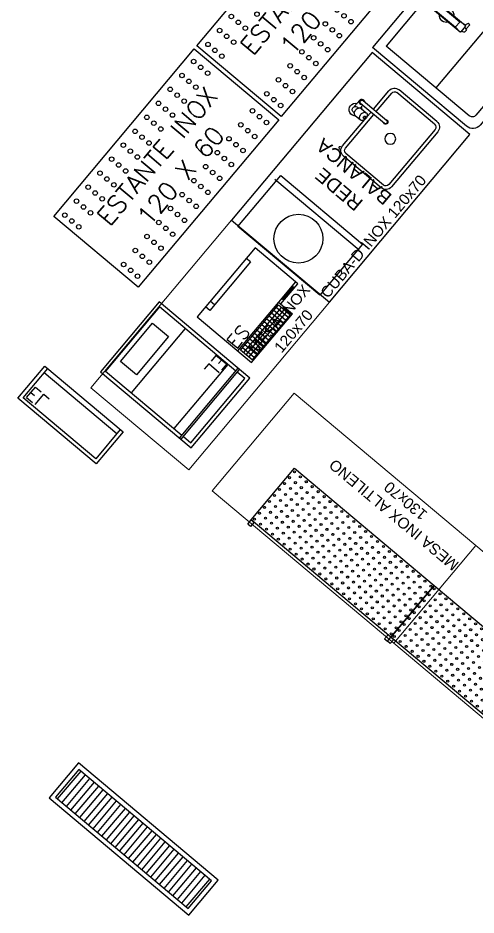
# Model space of a CAD drawing. Header units: metres. Extents: x 822482 to 822767, y 9662202 to 9662512.
# Drawn here: x 822690.662 to 822693.174, y 9662393.7 to 9662398.62 of the extents above; entities that cross this region are included whole.
import ezdxf

# ---------------------------------------------------------------- set-up
doc = ezdxf.new("R2010")
doc.units = ezdxf.units.M
for name, color, linetype in [('#ARQ_TEXTO', 8, 'Continuous'), ('ARQ_NE_EQUIPAMENTOS', 7, 'Continuous'), ('INOX_MOB', 252, 'Continuous')]:
    doc.layers.add(name, color=color, linetype=linetype)
doc.layers.add('20006_ARQ_1400_3PV$0$I-PONTO-ELE', color=114, linetype='Continuous', lineweight=0)
doc.layers.add('ARQ_NE_MOBILIÁRIOS', color=251, linetype='Continuous', lineweight=0)
doc.layers.add('ARQ_NE_COTAS', color=7, linetype='Continuous', true_color=0x000000)
doc.layers.add('ARQ_NE_GRELHAS', color=7, linetype='Continuous', true_color=0x0032c7)
doc.layers.add('ARQ_NE_INOX', color=7, linetype='Continuous', lineweight=0, true_color=0x0032c7)
doc.styles.add('20006_ARQ_1400_3PV$0$ROMANS', font='romans.shx')
doc.styles.add('Arial', font='arial.ttf', dxfattribs={"height": 0.6})
doc.styles.add('ROMANS', font='romans', dxfattribs={"height": 0.2})
doc.styles.get("Standard").update_dxf_attribs({"font": 'arial.ttf'})

# ---------------------------------------------------------------- blocks, each defined once
blk = doc.blocks.new('Tan-s-pl')
for p, q in [((0.5099999999999909, 0.3000000000000682), (0, 0.3000000000000682)), ((0, -0.2999999999999545), (0, 0.3000000000000682)), ((0.4900000000000091, 0.2600000000000477), (0.03999999999996362, 0.2600000000000477)), ((0.03999999999996362, 0.01730000000009113), (0.03999999999996362, 0.2600000000000477)), ((0.3099999999999454, -0.2599999999999341), (0.3099999999999454, 0.2600000000000477)), ((0.5099999999999909, -0.2399999999999523), (0.5099999999999909, 0.2400000000000659)), ((0.5499999999999545, -0.2599999999999341), (0.5499999999999545, 0.2600000000000477)), ((0, 0.03750000000007958), (0, -0.03749999999990905)), ((0, 0.03750000000007958), (0.004999999999881766, 0.03750000000007958)), ((0.004999999999881766, 0.03750000000007958), (0.004999999999881766, -0.03749999999990905)), ((0.01307338306992278, 0.01730000000009113), (0.2373675444678156, 0.01730000000009113)), ((0.01499999999987267, 0.0150000000000432), (0.209999999999809, 0.0150000000000432)), ((0.01499999999987267, 0.0150000000000432), (0.01499999999987267, -0.01499999999992951)), ((0.209999999999809, 0.01315051120644739), (0.209999999999809, -0.0131505112063337)), ((0.2118438426768989, 0.0151444056095329), (0.2380107750047955, 0.0171937408686631)), ((0.2393675444677683, -0.01529999999991105), (0.2393675444677683, 0.01530000000008158)), ((0.2504429602520304, 0.007382724156798304), (0.2393675444677683, 0.01186600933044701)), ((0.01307374903603886, -0.01729999999997744), (0.2373675444678156, -0.01729999999997744)), ((0.01499999999987267, -0.01499999999992951), (0.209999999999809, -0.01499999999992951)), ((0.03999999999996362, -0.2599999999999341), (0.03999999999996362, -0.01729999999997744)), ((0.2380107750059324, -0.0171937408686631), (0.2118438426768989, -0.01514440560941921)), ((0.2403630595965751, -0.03093277371982595), (0.2350923118031005, -0.01729999999997744)), ((0.2505436541985091, -0.007617146230757044), (0.2393675444677683, -0.01204493563056985)), ((0.2499191607121247, -0.03135700111192818), (0.2403630595965751, -0.03093277371982595)), ((0.2488573716991596, -0.008448721940965243), (0.2499191607121247, -0.03135700111192818)), ((0, -0.03749999999990905), (0.004999999999881766, -0.03749999999990905)), ((0.4900000000000091, -0.2599999999999341), (0.03999999999996362, -0.2599999999999341)), ((0.5099999999999909, -0.2999999999999545), (0, -0.2999999999999545))]:
    blk.add_line(p, q)
for points in [[(0.2505150988156402, -0.007499999999936335, 0.2367394438815973), (0.2512158267002178, -0.007148521319550127, 0.08551977734780755), (0.252153908907303, -0.005303300858827242, 0.04312716139858453), (0.252636600497226, -0.003076989433395738, 0.03183744741440536), (0.252832726273482, 5.684341886080801e-14, 0.03183744741441453), (0.252636600497226, 0.003076989433509425, 0.04312716139862575), (0.252153908907303, 0.005303300858940929, 0.0855197773477114), (0.2512158267002178, 0.007148521319663814, 0.2367394438814631), (0.2505150988156402, 0.007500000000050022, 0.1597852215993366), (0.2499973731437422, 0.007330215351942115, 0.0855197773477113)], [(0.2502500890548163, -0.007458866116053287, 0.07714635293287125), (0.2505150988156402, -0.007499999999936335, 0.2367394438815973)]]:
    blk.add_lwpolyline(points, format="xyb")
for centre, radius, start, end in [((0.5099999999999909, 0.2600000000000477), 0.04, 0, 90), ((0.4900000000000091, 0.2400000000000659), 0.02, 0, 90), ((0.04428498418610616, 0.041487770749427), 0.03948686234755885, 185.7961710100717, 222.1288069389492), ((0.1499999999998636, 5.684341886080801e-14), 0.03, 35.21643362564819, 144.7835663743518), ((0.2119999999999891, 0.01315051120644739), 0.002, 94.47813565063122, 180), ((0.2373675444678156, 0.01530000000008158), 0.002, 0, 90), ((0.04429761909023, -0.04149338626223198), 0.0395, 137.8774459988585, 174.1975760522581), ((0.1499999999998636, 5.684341886080801e-14), 0.03, 215.2164336256482, 324.7835663743518), ((0.2119999999999891, -0.0131505112063337), 0.002, 180, 265.5218643493688), ((0.2373675444678156, -0.01529999999991105), 0.002, 270, 0), ((0.4900000000000091, -0.2399999999999523), 0.02, 270, 0), ((0.5099999999999909, -0.2599999999999341), 0.04, 270, 0)]:
    blk.add_arc(centre, radius, start, end)
blk = doc.blocks.new('GRELHAS')
at = {"layer": 'ARQ_NE_GRELHAS', "transparency": 33554687}
h = blk.add_hatch(dxfattribs=at)
h.set_pattern_fill('LINE', color=256, scale=0.009999999999999997, angle=-50.00901037653671, style=0)
h.set_pattern_definition([(90, (626.5995136210695, -43.84368992503732), (-0.03175000000000001, 1.387778780781446e-17), [])])
h.paths.add_polyline_path([(669.3429058268666, -114.9097886122763), (668.3929058229551, -114.909788611345), (668.392905825749, -115.109788605012), (669.3429058268666, -115.1097886105999)])
for points in [[(669.3679058244452, -114.8847886137664), (668.3679058263078, -114.8847886091098), (668.3679058244452, -115.1347886109725), (669.3679058244452, -115.1347886137664)], [(669.3429058268666, -114.9097886122763), (668.3929058229551, -114.909788611345), (668.392905825749, -115.109788605012), (669.3429058268666, -115.1097886105999)]]:
    blk.add_lwpolyline(points, close=True, dxfattribs=at)
blk = doc.blocks.new('20006_ARQ_1400_3PV$0$QMM-063')
at = {"color": 0, "linetype": 'ByBlock'}
blk.add_lwpolyline([(0, -0.2300000000000182), (0.5599999999999454, -0.2300000000000182), (0.5599999999999454, 0), (0, 0)], close=True, dxfattribs=at)
for points in [[(0.5399999999999636, -0.2300000000000182), (0.5399999999999636, -0.01999999999998181), (0.01999999999998181, -0.01999999999998181), (0.01999999999998181, -0.2300000000000182)], [(0.01999999999998181, -0.2000000000000455), (0.5399999999999636, -0.2000000000000455)]]:
    blk.add_lwpolyline(points, dxfattribs=at)
at = {"layer": '20006_ARQ_1400_3PV$0$I-PONTO-ELE', "style": '20006_ARQ_1400_3PV$0$ROMANS'}
blk.add_text('EL', height=0.075, dxfattribs=at).set_placement((0.02091001702956419, -0.1083592615524367))
blk = doc.blocks.new('estantes 120')
at = {"color": 0}
blk.add_lwpolyline([(52510, -8105.619047619082), (52630, -8105.619047619082), (52630, -8166), (52510, -8166)], close=True, dxfattribs=at)
for centre in [(52514.51289822231, -8109.750391285896), (52524.51289822231, -8109.750391285896), (52534.51289822231, -8109.750391285896), (52544.51289822231, -8109.750391285896), (52554.51289822231, -8109.750391285896), (52564.51289822231, -8109.750391285896), (52574.51289822231, -8109.750391285896), (52584.51289822231, -8109.750391285896), (52594.49112831848, -8109.750199313246), (52604.49112535454, -8109.750199313246), (52614.49112535454, -8109.750199313246), (52624.49112535454, -8109.750199313246), (52514.51289822231, -8114.750391285896), (52524.51289822231, -8114.750391285896), (52534.51289822231, -8114.750391285896), (52544.51289822231, -8114.750391285896), (52554.51289822231, -8114.750391285896), (52564.51289822231, -8114.750391285896), (52574.51289822231, -8114.750391285896), (52584.51289822231, -8114.750391285896), (52594.49112831848, -8114.750199313246), (52604.49112535454, -8114.750199313246), (52614.49112535454, -8114.750199313246), (52624.49112535454, -8114.750199313246), (52514.51289822231, -8119.750391285896), (52524.51289822231, -8119.750391285896), (52534.51289822231, -8119.750391285896), (52544.51289822231, -8119.750391285896), (52554.51289822231, -8119.750391285896), (52564.51289822231, -8119.750391285896), (52574.51289822231, -8119.750391285896), (52584.51289822231, -8119.750391285896), (52594.49112831848, -8119.750199313246), (52604.49112535454, -8119.750199313246), (52614.49112535454, -8119.750199313246), (52624.49112535454, -8119.750199313246), (52514.51289822231, -8151.868656333187), (52524.51289822231, -8151.868656333187), (52534.51289822231, -8151.868656333187), (52544.51289822231, -8151.868656333187), (52554.51289822231, -8151.868656333187), (52564.51289822231, -8151.868656333187), (52574.51289822231, -8151.868656333187), (52584.51289822231, -8151.868656333187), (52594.49112831848, -8151.868848305981), (52604.49112535454, -8151.868848305981), (52614.49112535454, -8151.868848305981), (52624.49112535454, -8151.868848305981), (52514.51289822231, -8156.868656333187), (52524.51289822231, -8156.868656333187), (52534.51289822231, -8156.868656333187), (52544.51289822231, -8156.868656333187), (52554.51289822231, -8156.868656333187), (52564.51289822231, -8156.868656333187), (52574.51289822231, -8156.868656333187), (52584.51289822231, -8156.868656333187), (52594.49112831848, -8156.868848305981), (52604.49112535454, -8156.868848305981), (52614.49112535454, -8156.868848305981), (52624.49112535454, -8156.868848305981), (52514.51289822231, -8161.868656333187), (52524.51289822231, -8161.868656333187), (52534.51289822231, -8161.868656333187), (52544.51289822231, -8161.868656333187), (52554.51289822231, -8161.868656333187), (52564.51289822231, -8161.868656333187), (52574.51289822231, -8161.868656333187), (52584.51289822231, -8161.868656333187), (52594.49112831848, -8161.868848305836), (52604.49112535454, -8161.868848305836), (52614.49112535454, -8161.868848305836), (52624.49112535454, -8161.868848305836)]:
    blk.add_circle(centre, 1.234460725390818, dxfattribs=at)
at = {"layer": '#ARQ_TEXTO', "insert": (52571.85128712108, -8136.219612750847), "char_height": 10.00007616569247, "width": 136.9907633235781, "attachment_point": 5, "style": 'ROMANS'}
blk.add_mtext('ESTANTE INOX\\P120 X 60', dxfattribs=at)
blk = doc.blocks.new('20006_ARQ_1400_3PV$0$IPL-001')
at = {"color": 0}
for points in [[(0, 0), (1, 0), (1, -0.3699999999989814), (0, -0.3699999999989814)], [(0, -0.3699999999989814), (0.02000000000407454, -0.3699999999989814), (0.02000000000407454, -0.3999999999978172), (0, -0.3999999999978172)], [(1, -0.3699999999989814), (0.9799999999959255, -0.3699999999989814), (0.9799999999959255, -0.3999999999978172), (1, -0.3999999999978172)]]:
    blk.add_lwpolyline(points, close=True, dxfattribs=at)
for centre in [(0.01194317577028414, -0.01562042084697168), (0.0544248591613723, -0.01562042084697168), (0.09690654255973641, -0.01562042084697168), (0.1393882259508246, -0.01562042084697168), (0.1818699093491887, -0.01562042084697168), (0.2243515927402768, -0.01562042084697168), (0.2668332761386409, -0.01562042084697168), (0.3093149595297291, -0.01562042084697168), (0.3517966429280932, -0.01562042084697168), (0.3942783263191814, -0.01562042084697168), (0.4367600097175455, -0.01562042084697168), (0.4792416931086336, -0.01562042084697168), (0.5217233765069977, -0.01562042084697168), (0.5642050598980859, -0.01562042084697168), (0.60668674329645, -0.01562042084697168), (0.6491684266875382, -0.01562042084697168), (0.6916501100859023, -0.01562042084697168), (0.7341317934769904, -0.01562042084697168), (0.7766134768753545, -0.01562042084697168), (0.8190951602664427, -0.01562042084697168), (0.8615768436648068, -0.01562042084697168), (0.904058527055895, -0.01562042084697168), (0.9465402104542591, -0.01562042084697168), (0.9890218938453472, -0.01562042084697168), (0.01194317577028414, -0.05810210423805984), (0.01194317577028414, -0.100583787629148), (0.0544248591613723, -0.05810210423805984), (0.0544248591613723, -0.100583787629148), (0.09690654255973641, -0.05810210423805984), (0.09690654255973641, -0.100583787629148), (0.1393882259508246, -0.05810210423805984), (0.1393882259508246, -0.100583787629148), (0.1818699093491887, -0.05810210423805984), (0.1818699093491887, -0.100583787629148), (0.2243515927402768, -0.05810210423805984), (0.2243515927402768, -0.100583787629148), (0.2668332761386409, -0.05810210423805984), (0.2668332761386409, -0.100583787629148), (0.3093149595297291, -0.05810210423805984), (0.3093149595297291, -0.100583787629148), (0.3517966429280932, -0.05810210423805984), (0.3517966429280932, -0.100583787629148), (0.3942783263191814, -0.05810210423805984), (0.3942783263191814, -0.100583787629148), (0.4367600097175455, -0.05810210423805984), (0.4367600097175455, -0.100583787629148), (0.4792416931086336, -0.05810210423805984), (0.4792416931086336, -0.100583787629148), (0.5217233765069977, -0.05810210423805984), (0.5217233765069977, -0.100583787629148), (0.5642050598980859, -0.05810210423805984), (0.5642050598980859, -0.100583787629148), (0.60668674329645, -0.05810210423805984), (0.60668674329645, -0.100583787629148), (0.6491684266875382, -0.05810210423805984), (0.6491684266875382, -0.100583787629148), (0.6916501100859023, -0.05810210423805984), (0.6916501100859023, -0.100583787629148), (0.7341317934769904, -0.05810210423805984), (0.7341317934769904, -0.100583787629148), (0.7766134768753545, -0.05810210423805984), (0.7766134768753545, -0.100583787629148), (0.8190951602664427, -0.05810210423805984), (0.8190951602664427, -0.100583787629148), (0.8615768436648068, -0.05810210423805984), (0.8615768436648068, -0.100583787629148), (0.904058527055895, -0.05810210423805984), (0.904058527055895, -0.100583787629148), (0.9465402104542591, -0.05810210423805984), (0.9465402104542591, -0.100583787629148), (0.9890218938453472, -0.05810210423805984), (0.9890218938453472, -0.100583787629148), (0.01194317577028414, -0.1430654710202361), (0.0544248591613723, -0.1430654710202361), (0.09690654255973641, -0.1430654710202361), (0.1393882259508246, -0.1430654710202361), (0.1818699093491887, -0.1430654710202361), (0.2243515927402768, -0.1430654710202361), (0.2668332761386409, -0.1430654710202361), (0.3093149595297291, -0.1430654710202361), (0.3517966429280932, -0.1430654710202361), (0.3942783263191814, -0.1430654710202361), (0.4367600097175455, -0.1430654710202361), (0.4792416931086336, -0.1430654710202361), (0.5217233765069977, -0.1430654710202361), (0.5642050598980859, -0.1430654710202361), (0.60668674329645, -0.1430654710202361), (0.6491684266875382, -0.1430654710202361), (0.6916501100859023, -0.1430654710202361), (0.7341317934769904, -0.1430654710202361), (0.7766134768753545, -0.1430654710202361), (0.8190951602664427, -0.1430654710202361), (0.8615768436648068, -0.1430654710202361), (0.904058527055895, -0.1430654710202361), (0.9465402104542591, -0.1430654710202361), (0.9890218938453472, -0.1430654710202361), (0.01194317577028414, -0.1855471544113243), (0.0544248591613723, -0.1855471544113243), (0.09690654255973641, -0.1855471544113243), (0.1393882259508246, -0.1855471544113243), (0.1818699093491887, -0.1855471544113243), (0.2243515927402768, -0.1855471544113243), (0.2668332761386409, -0.1855471544113243), (0.3093149595297291, -0.1855471544113243), (0.3517966429280932, -0.1855471544113243), (0.3942783263191814, -0.1855471544113243), (0.4367600097175455, -0.1855471544113243), (0.4792416931086336, -0.1855471544113243), (0.5217233765069977, -0.1855471544113243), (0.5642050598980859, -0.1855471544113243), (0.60668674329645, -0.1855471544113243), (0.6491684266875382, -0.1855471544113243), (0.6916501100859023, -0.1855471544113243), (0.7341317934769904, -0.1855471544113243), (0.7766134768753545, -0.1855471544113243), (0.8190951602664427, -0.1855471544113243), (0.8615768436648068, -0.1855471544113243), (0.904058527055895, -0.1855471544113243), (0.9465402104542591, -0.1855471544113243), (0.9890218938453472, -0.1855471544113243), (0.01194317577028414, -0.2280288378024125), (0.0544248591613723, -0.2280288378024125), (0.09690654255973641, -0.2280288378024125), (0.1393882259508246, -0.2280288378024125), (0.1818699093491887, -0.2280288378024125), (0.2243515927402768, -0.2280288378024125), (0.2668332761386409, -0.2280288378024125), (0.3093149595297291, -0.2280288378024125), (0.3517966429280932, -0.2280288378024125), (0.3942783263191814, -0.2280288378024125), (0.4367600097175455, -0.2280288378024125), (0.4792416931086336, -0.2280288378024125), (0.5217233765069977, -0.2280288378024125), (0.5642050598980859, -0.2280288378024125), (0.60668674329645, -0.2280288378024125), (0.6491684266875382, -0.2280288378024125), (0.6916501100859023, -0.2280288378024125), (0.7341317934769904, -0.2280288378024125), (0.7766134768753545, -0.2280288378024125), (0.8190951602664427, -0.2280288378024125), (0.8615768436648068, -0.2280288378024125), (0.904058527055895, -0.2280288378024125), (0.9465402104542591, -0.2280288378024125), (0.9890218938453472, -0.2280288378024125), (0.01194317577028414, -0.2705105211935006), (0.0544248591613723, -0.2705105211935006), (0.09690654255973641, -0.2705105211935006), (0.1393882259508246, -0.2705105211935006), (0.1818699093491887, -0.2705105211935006), (0.2243515927402768, -0.2705105211935006), (0.2668332761386409, -0.2705105211935006), (0.3093149595297291, -0.2705105211935006), (0.3517966429280932, -0.2705105211935006), (0.3942783263191814, -0.2705105211935006), (0.4367600097175455, -0.2705105211935006), (0.4792416931086336, -0.2705105211935006), (0.5217233765069977, -0.2705105211935006), (0.5642050598980859, -0.2705105211935006), (0.60668674329645, -0.2705105211935006), (0.6491684266875382, -0.2705105211935006), (0.6916501100859023, -0.2705105211935006), (0.7341317934769904, -0.2705105211935006), (0.7766134768753545, -0.2705105211935006), (0.8190951602664427, -0.2705105211935006), (0.8615768436648068, -0.2705105211935006), (0.904058527055895, -0.2705105211935006), (0.9465402104542591, -0.2705105211935006), (0.9890218938453472, -0.2705105211935006), (0.01194317577028414, -0.3129922045845888), (0.0544248591613723, -0.3129922045845888), (0.09690654255973641, -0.3129922045845888), (0.1393882259508246, -0.3129922045845888), (0.1818699093491887, -0.3129922045845888), (0.2243515927402768, -0.3129922045845888), (0.2668332761386409, -0.3129922045845888), (0.3093149595297291, -0.3129922045845888), (0.3517966429280932, -0.3129922045845888), (0.3942783263191814, -0.3129922045845888), (0.4367600097175455, -0.3129922045845888), (0.4792416931086336, -0.3129922045845888), (0.5217233765069977, -0.3129922045845888), (0.5642050598980859, -0.3129922045845888), (0.60668674329645, -0.3129922045845888), (0.6491684266875382, -0.3129922045845888), (0.6916501100859023, -0.3129922045845888), (0.7341317934769904, -0.3129922045845888), (0.7766134768753545, -0.3129922045845888), (0.8190951602664427, -0.3129922045845888), (0.8615768436648068, -0.3129922045845888), (0.904058527055895, -0.3129922045845888), (0.9465402104542591, -0.3129922045845888), (0.9890218938453472, -0.3129922045845888), (0.01194317577028414, -0.3554738879756769), (0.0544248591613723, -0.3554738879756769), (0.09690654255973641, -0.3554738879756769), (0.1393882259508246, -0.3554738879756769), (0.1818699093491887, -0.3554738879756769), (0.2243515927402768, -0.3554738879756769), (0.2668332761386409, -0.3554738879756769), (0.3093149595297291, -0.3554738879756769), (0.3517966429280932, -0.3554738879756769), (0.3942783263191814, -0.3554738879756769), (0.4367600097175455, -0.3554738879756769), (0.4792416931086336, -0.3554738879756769), (0.5217233765069977, -0.3554738879756769), (0.5642050598980859, -0.3554738879756769), (0.60668674329645, -0.3554738879756769), (0.6491684266875382, -0.3554738879756769), (0.6916501100859023, -0.3554738879756769), (0.7341317934769904, -0.3554738879756769), (0.7766134768753545, -0.3554738879756769), (0.8190951602664427, -0.3554738879756769), (0.8615768436648068, -0.3554738879756769), (0.904058527055895, -0.3554738879756769), (0.9465402104542591, -0.3554738879756769), (0.9890218938453472, -0.3554738879756769)]:
    blk.add_circle(centre, 0.005620420848572394, dxfattribs=at)
blk = doc.blocks.new('20006_ARQ_1400_3PV$0$QEM-062')
at = {"color": 0, "linetype": 'ByBlock'}
for points in [[(0, -0.6499999999999773), (0.5, -0.6499999999999773), (0.5, 0), (0, 0)], [(0.1126820094535788, -0.4883832191040938), (0.3866295498360728, -0.4883832191040938), (0.3866295498360728, -0.6022626364671169), (0.1126820094535788, -0.6022626364671169)]]:
    blk.add_lwpolyline(points, close=True, dxfattribs=at)
for points in [[(0.4800000000000182, -0.07346926009006438), (0.4800000000000182, -0.01999999999998181), (0.01999999999998181, -0.01999999999998181), (0.01999999999998181, -0.07346926009006438)], [(0.5, -0.07346926009006438), (0, -0.07346926009006438)], [(0.5, -0.08346926009005529), (0, -0.08346926009005529)], [(0.01999999999998181, -0.08346926009005529), (0.01999999999998181, -0.6299999999999955), (0.4800000000000182, -0.6299999999999955), (0.4800000000000182, -0.08346926009005529)], [(0.01999999999998181, -0.1406282982193261), (0.4800000000000182, -0.1406282982193261)], [(0.01999999999998181, -0.4463086727670316), (0.4800000000000182, -0.4463086727670316)]]:
    blk.add_lwpolyline(points, dxfattribs=at)
at = {"layer": '20006_ARQ_1400_3PV$0$I-PONTO-ELE', "color": 0, "style": '20006_ARQ_1400_3PV$0$ROMANS'}
blk.add_text('EL', height=0.075, dxfattribs=at).set_placement((0.0116424848316683, -0.2222893914188262))
blk = doc.blocks.new('20006_ARQ_1400_3PV$0$B-025')
at = {"color": 0, "linetype": 'ByBlock'}
for p, q in [((0.4950000000000001, 0), (0, 0)), ((0, 0), (0, -0.3900000000000001)), ((0.4950000000000001, -0.29), (0.4950000000000001, 0)), ((0.4182454339569668, -0.03000000000000001), (0.07203598123695702, -0.03000000000000001)), ((0, -0.3900000000000001), (0.3495544177977718, -0.3900000000000001))]:
    blk.add_line(p, q, dxfattribs=at)
for points in [[(0.07203598123695702, -0.03000000000000001), (0.07203598123695702, 0)], [(0.112035981236957, -0.03000000000000001), (0.112035981236957, 0)], [(0.4182454339569668, -0.03000000000000001), (0.4182454339569668, 0)], [(0.3495544177977718, -0.29), (0, -0.29)], [(0.4950000000000001, -0.29), (0.3495544177977718, -0.29), (0.3495544177977718, -0.3900000000000001)], [(0.3495544177977718, -0.3064591900581727), (0.4950000000000583, -0.3064591900580563), (0.4950000000000583, -0.29)], [(0.01327077222621301, -0.3213667012752268), (0.3365556930004969, -0.3213667012752268)], [(0.01327077222621301, -0.3399921313127271), (0.3365556930004969, -0.3399921313127271)], [(0.03007221309776651, -0.3824185997034656), (0.03007221309776651, -0.2995694338934264)], [(0.0506819822547841, -0.3824185997034656), (0.0506819822547841, -0.2995694338934264)], [(0.07129175141174347, -0.3824185997034656), (0.07129175141174347, -0.2995694338934264)], [(0.09190152056870285, -0.3824185997034656), (0.09190152056870285, -0.2995694338934264)], [(0.1125112897257204, -0.3824185997034656), (0.1125112897257204, -0.2995694338934264)], [(0.1331210588826798, -0.3824185997034656), (0.1331210588826798, -0.2995694338934264)], [(0.1537308280396392, -0.3824185997034656), (0.1537308280396392, -0.2995694338934264)], [(0.1743405971965986, -0.3824185997034656), (0.1743405971965986, -0.2995694338934264)], [(0.1949503663536162, -0.3824185997034656), (0.1949503663536162, -0.2995694338934264)], [(0.2155601355105755, -0.3824185997034656), (0.2155601355105755, -0.2995694338934264)], [(0.2361699046675349, -0.3824185997034656), (0.2361699046675349, -0.2995694338934264)], [(0.2567796738245525, -0.3824185997034656), (0.2567796738245525, -0.2995694338934264)], [(0.2773894429815119, -0.3824185997034656), (0.2773894429815119, -0.2995694338934264)], [(0.2979992121384712, -0.3824185997034656), (0.2979992121384712, -0.2995694338934264)], [(0.3186089812954889, -0.3824185997034656), (0.3186089812954889, -0.2995694338934264)], [(0.373088317714457, -0.2979394938817714), (0.4687047815583647, -0.2979394938817714)], [(0.01327077222621301, -0.358617561350111), (0.3365556930004969, -0.358617561350111)]]:
    blk.add_lwpolyline(points, dxfattribs=at)
blk.add_lwpolyline([(0.01327077222621301, -0.2995694338934264), (0.3365556930004969, -0.2995694338934264), (0.3365556930004969, -0.3824185997034656), (0.01327077222621301, -0.3824185997034656)], close=True, dxfattribs=at)
at = {"layer": '20006_ARQ_1400_3PV$0$I-PONTO-ELE', "style": '20006_ARQ_1400_3PV$0$ROMANS'}
blk.add_text('ES', height=0.075, dxfattribs=at).set_placement((-0.001184552561270424, -0.2804154406228363))
blk = doc.blocks.new('pia')
for p, q in [((198164.9518086513, 321090.9110292155), (198191.9518023968, 321090.8926513395)), ((198164.9531699756, 321092.9110287522), (198191.953163721, 321092.8926508762)), ((198160.9504482538, 321088.9137523274), (198160.9303687226, 321049.4137591608)), ((198162.9504477905, 321088.9123910031), (198162.9303682593, 321049.4123978369)), ((198193.9448251472, 321075.6412923899), (198193.9504406093, 321088.8912904787)), ((198195.9448246839, 321075.6399310656), (198195.9504401461, 321088.8899291545)), ((198203.3539164631, 321073.6348875133), (198186.3539204011, 321073.6464587686)), ((198203.3552777873, 321075.63488705), (198186.3552817253, 321075.6464583053)), ((198193.9303610781, 321049.3912973124), (198193.9434638231, 321073.6412928532)), ((198195.9409074161, 321069.8848478176), (198195.9434633598, 321073.6399315289)), ((198201.3902449923, 321071.636223647), (198197.6302244404, 321071.638782951)), ((198201.8539168106, 321073.6359085065), (198201.8524961901, 321071.5487933498)), ((198204.8545967777, 321074.6338662886), (198204.8516329326, 321070.2795112212)), ((198195.9303606148, 321049.3899359882), (198195.9398933448, 321068.3950173252)), ((198201.3868416819, 321066.6362248054), (198197.62682113, 321066.6387841095)), ((198203.3496623251, 321067.3848889612), (198202.6498051561, 321067.3853653275)), ((198203.3520446424, 321070.8848881504), (198202.6521874734, 321070.8853645167)), ((198164.9290064719, 321047.4110369759), (198191.9290002172, 321047.3926590997)), ((198164.9276451477, 321045.4110374391), (198191.9276388931, 321045.3926595633))]:
    blk.add_line(p, q)
for points in [[(198197.6302244404, 321071.638782951, 0.133256151078858), (198196.9880502906, 321071.4650107978, 0.1067562697216193), (198196.3797263267, 321070.9074009012, 0.0828275296409976), (198196.0034847551, 321070.130273579, 0.0713517487531064), (198195.8607562417, 321069.1399867821, 0.0713517487531284), (198196.0021365219, 321068.1495066032, 0.0828275296409654), (198196.3773198228, 321067.3718678143, 0.1067562697216041), (198196.9848841355, 321066.8134303084, 0.1332561510788969), (198197.62682113, 321066.6387841095, 0.133256151078858), (198198.2689952798, 321066.8125562623, 0.1067562697216193), (198198.8773192437, 321067.3701661593, 0.0828275296410104), (198199.2535608153, 321068.1472934814, 0.0713517487531411), (198199.3962893286, 321069.1375802781, 0.0713517487531222), (198199.2549090485, 321070.1280604572, 0.0828275296409982), (198198.8797257475, 321070.9056992461, 0.1067562697216379), (198198.272161435, 321071.4641367519, 0.1332561510788669)], [(198196.8780124624, 321068.3892942004, 0.1332561510789247), (198197.0706647073, 321068.4414258464, 0.1067562697216326), (198197.2531618965, 321068.6087088154, 0.0828275296409895), (198197.366034368, 321068.8418470122, 0.0713517487531432), (198197.408852922, 321069.1389330512, 0.0713517487531746), (198197.3664388379, 321069.4360771049, 0.0828275296409173), (198197.2538838476, 321069.6693687415, 0.1067562697215655), (198197.0716145539, 321069.8368999933, 0.1332561510788154), (198196.8790334555, 321069.889293853, 0.1332561510789247), (198196.6863812105, 321069.8371622071, 0.1067562697216326), (198196.5038840214, 321069.6698792381, 0.082827529640952), (198196.3910115499, 321069.4367410415, 0.0713517487531327), (198196.3481929959, 321069.1396550023, 0.0713517487530383), (198196.3906070799, 321068.8425109486, 0.082827529640984), (198196.5031620702, 321068.609219312, 0.106756269721622), (198196.685431364, 321068.4416880602, 0.1332561510787654)]]:
    blk.add_lwpolyline(points, format="xyb", close=True)
blk.add_lwpolyline([(198201.3868416819, 321066.6362248054, 0.133256151078858), (198202.0290158317, 321066.8099969586, 0.1067562697216193), (198202.6373397956, 321067.3676068552, 0.0828275296410104), (198203.0135813672, 321068.1447341773, 0.0713517487531411), (198203.1563098806, 321069.1350209745, 0.0713517487531222), (198203.0149296005, 321070.1255011532, 0.0828275296409982), (198202.6397462994, 321070.903139942, 0.1067562697216379), (198202.0321819869, 321071.461577448, 0.1332561510788669), (198201.3902449923, 321071.636223647, 0.133256151078858)], format="xyb")
blk.add_circle((198178.4404044343, 321069.1518441578), 2.999999999999528)
for centre, radius, start, end in [((198164.9504473272, 321088.9110296788), 3.999999999999373, 89.96100093250575, 179.9610009341744), ((198164.9504473272, 321088.9110296788), 1.999999999999686, 89.98897738695509, 179.9610009341744), ((198191.9504410727, 321088.8926518028), 1.999999999999686, 359.9610009341744, 89.96100093250575), ((198191.9504410727, 321088.8926518028), 3.999999999999373, 359.9610009341744, 89.96100093250575), ((198186.3546010632, 321074.646458537), 1.249999999999803, 53.09110328632868, 306.8308985806841), ((198203.3545971252, 321074.6348872818), 1.499999999999764, 221.7713158287988, 138.1506860368914), ((198186.3546010632, 321074.646458537), 0.9999999999998432, 89.96111880999199, 269.961118809992), ((198203.3508534837, 321069.1348885557), 3.499999999999451, 225.545692336334, 64.58406740977803), ((198203.3508534837, 321069.1348885557), 3.499999999999451, 115.3379344582509, 134.3763095289292), ((198203.3545971252, 321074.6348872818), 0.9999999999998432, 269.9612146761225, 89.96121467612245), ((198203.3508534837, 321069.1348885557), 1.749999999999725, 269.9610009325057, 24.58097826090226), ((198203.3508534837, 321069.1348885557), 1.749999999999725, 30.96372006610194, 89.96100093250575), ((198205.851632701, 321070.2788305589), 0.9999999999998432, 179.9610009341744, 204.5809782609023), ((198164.930367796, 321049.4110365126), 3.999999999999373, 179.9610009341744, 269.9610009325057), ((198164.930367796, 321049.4110365126), 1.999999999999686, 179.9610009341744, 269.9610009325057), ((198191.9303615414, 321049.3926586365), 3.999999999999373, 269.9610009325057, 359.9610009341744), ((198191.9303615414, 321049.3926586365), 1.999999999999686, 269.9610009325057, 359.9610009341744)]:
    blk.add_arc(centre, radius, start, end)
blk = doc.blocks.new('*U382')
at = {"layer": 'INOX_MOB'}
blk.add_lwpolyline([(1.200000000000026, -0.6999999999999507), (2.642330798607873e-14, -0.7), (0, 0), (1.2, 4.9230645339895e-14)], close=True, dxfattribs=at)
at = {"layer": 'INOX_MOB', "xscale": 0.01, "yscale": 0.01, "zscale": 0.01, "rotation": 90.02912588186452}
blk.add_blockref('pia', (3211.997354460118, -1980.531627434963), dxfattribs=at)
blk = doc.blocks.new('*U383')
at = {"layer": 'ARQ_NE_INOX'}
blk.add_lwpolyline([(1.300000000000027, -0.6999999999999469), (2.664535259100376e-14, -0.7), (0, 0), (1.3, 5.303713964498623e-14)], close=True, dxfattribs=at)
blk = doc.blocks.new('*U384')
at = {"layer": 'ARQ_NE_INOX'}
blk.add_lwpolyline([(1.200000000000026, -0.6999999999999508), (2.664535259100376e-14, -0.7), (0, 0), (1.2, 4.923064533989502e-14)], close=True, dxfattribs=at)
blk = doc.blocks.new('A$C8f1b9c42')
at = {"layer": 'ARQ_NE_EQUIPAMENTOS', "transparency": 33554687, "xscale": -0.9999999999999998, "rotation": 359.9999999999999}
blk.add_blockref('20006_ARQ_1400_3PV$0$QMM-063', (305.9683584636077, -236.8081091288477), dxfattribs=at)
at = {"layer": 'ARQ_NE_EQUIPAMENTOS', "transparency": 33554687}
for name, p, rotation in [('20006_ARQ_1400_3PV$0$IPL-001', (303.5592009956017, -237.4892038302496), 180.0000000035784), ('20006_ARQ_1400_3PV$0$IPL-001', (304.5592009937391, -237.4892038311809), 180.0000000035784), ('20006_ARQ_1400_3PV$0$QEM-062', (305.064788534306, -237.7103156810626), 90), ('20006_ARQ_1400_3PV$0$B-025', (305.5017819404602, -237.7813405999914), 269.9932707228173)]:
    blk.add_blockref(name, p, dxfattribs=dict(at, rotation=rotation))
for name, p, xscale, yscale, zscale, rotation in [('estantes 120', (387.514333575964, 287.4026370598003), 0.009999999999999998, 0.009999999999999998, 0.009999999999999998, 270), ('estantes 120', (387.5143335750327, 286.1809167591855), 0.009999999999999998, 0.009999999999999998, 0.009999999999999998, 270), ('Tan-s-pl', (305.7147820107639, -239.9281695252284), -1.32, 1.32, 1.32, 359.9999999999999)]:
    blk.add_blockref(name, p, dxfattribs=dict(at, xscale=xscale, yscale=yscale, zscale=zscale, rotation=rotation))
at = {"layer": 'ARQ_NE_GRELHAS', "linetype": 'Continuous', "transparency": 33554687}
blk.add_blockref('GRELHAS', (-364.939087244682, -120.3537672478706), dxfattribs=at)
at = {"layer": 'ARQ_NE_MOBILIÁRIOS', "transparency": 33554687}
for name, p, rotation in [('*U383', (303.5260622585192, -237.803209733218), 180), ('*U383', (304.8260622592643, -237.8032097220421), 180), ('*U384', (304.997753592208, -238.3088271133602), 90.00000006613254)]:
    blk.add_blockref(name, p, dxfattribs=dict(at, rotation=rotation))
at = {"layer": 'ARQ_NE_MOBILIÁRIOS', "transparency": 33554687, "xscale": -0.9999999999999999, "rotation": 270.0000000130663}
blk.add_blockref('*U382', (305.6977535896003, -239.5088271126151), dxfattribs=at)
at = {"layer": 'ARQ_NE_MOBILIÁRIOS', "transparency": 33554687, "char_height": 0.05999999999999999, "attachment_point": 5, "style": 'Arial'}
for s, insert, width, rotation in [('MESA INOX ALTILENO\\P130x70', (303.9774428093806, -237.6931957807392), 0.9089349716956393, 359.9999999964212), ('MESA INOX\\P120x70', (305.0965310009196, -238.0613894518465), 0.5521661783543653, 270.00000006255385), ('CUBA-D INOX 120x70', (305.0449599921703, -238.7404526919127), 1.002301354967901, 270.000000016645)]:
    blk.add_mtext(s, dxfattribs=dict(at, insert=insert, width=width, rotation=rotation))

msp = doc.modelspace()

# ---------------------------------------------------------------- linework, layer by layer
at = {"layer": 'ARQ_NE_COTAS', "color": 5}
msp.add_line((822692.5329458761, 9662397.345866201), (822692.0710440786, 9662397.73332406), dxfattribs=at)
msp.add_lwpolyline([(822692.3169194207, 9662397.09991779), (822691.8683236189, 9662397.476214157), (822692.1025468609, 9662397.755439712), (822692.5511426601, 9662397.379143344)], close=True, dxfattribs=at)
msp.add_circle((822692.1999107797, 9662397.409526067), 0.1341135739575214, dxfattribs=at)

# ---------------------------------------------------------------- block references
at = {"ltscale": 10, "rotation": 140.0090103764572}
msp.add_blockref('A$C8f1b9c42', (822772.889044792, 9662018.469655523), dxfattribs=at)

# ---------------------------------------------------------------- texts
at = {"layer": 'ARQ_NE_COTAS', "color": 5, "insert": (822692.4099829963, 9662397.640369587), "char_height": 0.0762464682947941, "attachment_point": 1, "rotation": 140.0090103764572}
msp.add_mtext_dynamic_manual_height_columns('\\pxqc;REDE\\PBALANÇA', width=0.03194506620294145, gutter_width=0.3812323414739705, heights=[0], dxfattribs=at)

doc.saveas('drawing.dxf')
